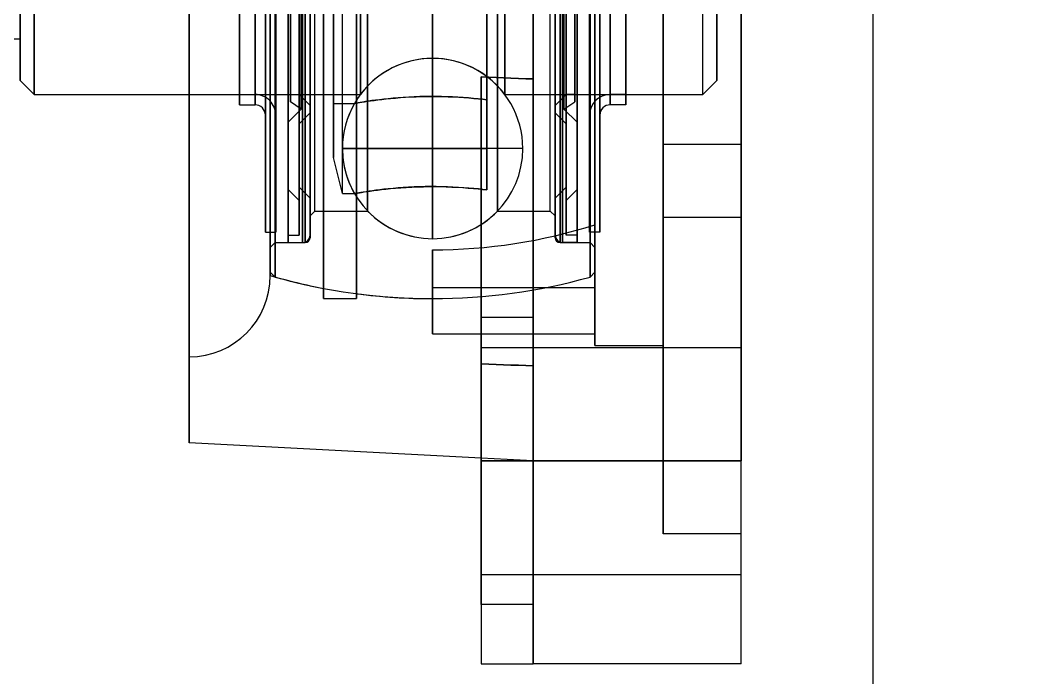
# Model space of a CAD drawing. Header units: millimetres. Extents: x 150937 to 394412, y 327166 to 584759.
# Drawn here: x 196709.7 to 196772, y 390123.7 to 390164.2 of the extents above; entities that cross this region are included whole.
import ezdxf

# ---------------------------------------------------------------- set-up
doc = ezdxf.new("R2010")
doc.units = ezdxf.units.MM
doc.layers.add('MAIN-1', color=7, linetype='Continuous')

# ---------------------------------------------------------------- blocks, each defined once
blk = doc.blocks.new('C-1 UP RIGHT')
for p, q in [((120.122, 0), (120.122, -321.6)), ((-14.998, -172), (67.602, -172)), ((30.002, -172), (67.602, -172))]:
    blk.add_line(p, q)
at = {"layer": 'MAIN-1'}
for p, q in [((99.202, -198), (99.202, -106)), ((99.202, -106), (99.202, -198)), ((112.002, -198), (112.002, -106)), ((112.002, -106), (112.002, -198)), ((78.002, -191.583), (78.002, -112.417)), ((78.002, -112.417), (78.002, -191.583)), ((83.002, -117.417), (83.002, -186.583)), ((83.002, -186.369), (83.002, -117.631)), ((85.452, -184.25), (85.452, -119.75)), ((85.452, -119.75), (85.452, -184.25)), ((85.452, -119.907), (85.452, -184.094)), ((85.452, -184.094), (85.452, -119.907)), ((93.002, -119.695), (93.002, -184.305)), ((93.002, -184.305), (93.002, -119.695)), ((100.552, -184.25), (100.552, -119.75)), ((100.552, -184.094), (100.552, -119.907)), ((100.552, -119.907), (100.552, -184.094)), ((103.002, -120.557), (103.002, -183.443)), ((103.002, -183.443), (103.002, -120.557)), ((107.202, -125.5), (107.202, -178.5)), ((107.202, -178.5), (107.202, -125.5)), ((112.002, -125.5), (112.002, -178.5)), ((112.002, -178.5), (112.002, -125.5)), ((82.702, -176.696), (82.702, -127.304)), ((83.34, -127.304), (83.34, -176.696)), ((83.34, -176.696), (83.34, -127.304)), ((102.664, -176.696), (102.664, -127.304)), ((102.664, -127.304), (102.664, -176.696)), ((103.302, -127.304), (103.302, -176.696)), ((93.002, -173.195), (93.002, -130.805)), ((93.002, -130.805), (93.002, -173.195)), ((67.602, -152), (67.602, -174.562)), ((67.602, -174.562), (67.602, -152)), ((68.46, -152), (68.46, -175.42)), ((68.46, -175.42), (68.46, -152)), ((78.002, -152), (78.002, -196.889)), ((78.002, -196.889), (78.002, -152)), ((81.102, -152), (81.102, -176.058)), ((81.102, -176.058), (81.102, -152)), ((81.102, -175.42), (81.102, -152)), ((82.064, -152), (82.064, -175.42)), ((82.064, -152), (82.064, -176.058)), ((82.064, -176.058), (82.064, -152)), ((82.064, -175.42), (82.064, -152)), ((82.702, -152), (82.702, -183.899)), ((82.702, -183.899), (82.702, -152)), ((82.702, -152), (82.702, -176.696)), ((83.002, -152), (83.002, -186.369)), ((83.002, -186.369), (83.002, -152)), ((83.002, -184.85), (83.002, -152)), ((83.302, -186.669), (83.302, -152)), ((83.302, -152), (83.302, -186.669)), ((83.302, -184.55), (83.302, -152)), ((83.34, -152), (83.34, -183.899)), ((83.34, -183.899), (83.34, -152)), ((84.105, -152), (84.105, -184.55)), ((84.105, -184.55), (84.105, -152)), ((84.105, -181.272), (84.105, -152)), ((84.105, -184.094), (84.105, -152)), ((84.105, -177.131), (84.105, -152)), ((84.239, -152), (84.239, -175.877)), ((84.239, -175.877), (84.239, -152)), ((84.239, -175.42), (84.239, -152)), ((84.778, -177.224), (84.778, -152)), ((84.778, -181.946), (84.778, -152)), ((84.778, -152), (84.778, -184.094)), ((84.778, -184.094), (84.778, -152)), ((84.778, -152), (84.778, -175.42)), ((84.778, -175.42), (84.778, -152)), ((84.778, -152), (84.778, -181.137)), ((84.778, -181.137), (84.778, -152)), ((84.913, -176.322), (84.913, -152)), ((84.996, -152), (84.996, -184.55)), ((84.996, -184.55), (84.996, -152)), ((85.152, -184.55), (85.152, -152)), ((85.152, -152), (85.152, -184.55)), ((85.452, -182.9), (85.452, -152)), ((85.452, -176.55), (85.452, -152)), ((85.452, -176.094), (85.452, -152)), ((85.452, -181.811), (85.452, -152)), ((85.752, -182.6), (85.752, -152)), ((86.282, -188), (86.282, -152)), ((86.892, -179.306), (86.892, -152)), ((86.892, -175.972), (86.892, -152)), ((87.447, -181.528), (87.447, -152)), ((88.322, -188), (88.322, -152)), ((88.556, -152), (88.556, -175.42)), ((88.556, -175.42), (88.556, -152)), ((88.998, -152), (88.998, -182.6)), ((88.998, -182.6), (88.998, -152)), ((97.006, -182.6), (97.006, -152)), ((97.006, -152), (97.006, -182.6)), ((97.448, -175.42), (97.448, -152)), ((97.448, -152), (97.448, -175.42)), ((99.202, -152), (99.202, -174.464)), ((99.202, -174.464), (99.202, -152)), ((100.252, -182.6), (100.252, -152)), ((100.552, -182.9), (100.552, -152)), ((100.552, -152), (100.552, -184.25)), ((100.552, -152), (100.552, -181.811)), ((100.552, -152), (100.552, -176.094)), ((100.552, -152), (100.552, -176.55)), ((100.552, -176.55), (100.552, -152)), ((100.852, -184.55), (100.852, -152)), ((100.852, -152), (100.852, -184.55)), ((101.009, -184.55), (101.009, -152)), ((101.009, -152), (101.009, -184.55)), ((101.091, -152), (101.091, -176.322)), ((101.226, -152), (101.226, -181.137)), ((101.226, -181.137), (101.226, -152)), ((101.226, -152), (101.226, -175.42)), ((101.226, -152), (101.226, -184.094)), ((101.226, -184.094), (101.226, -152)), ((101.226, -152), (101.226, -181.946)), ((101.226, -152), (101.226, -177.224)), ((101.765, -152), (101.765, -175.42)), ((101.765, -152), (101.765, -175.877)), ((101.765, -175.877), (101.765, -152)), ((101.9, -152), (101.9, -184.55)), ((101.9, -184.55), (101.9, -152)), ((101.9, -152), (101.9, -177.131)), ((101.9, -152), (101.9, -184.094)), ((101.9, -152), (101.9, -181.272)), ((101.9, -181.272), (101.9, -152)), ((102.664, -152), (102.664, -183.899)), ((102.664, -183.899), (102.664, -152)), ((102.702, -186.669), (102.702, -152)), ((102.702, -152), (102.702, -186.669)), ((102.702, -184.55), (102.702, -152)), ((103.002, -152), (103.002, -190.88)), ((103.002, -190.88), (103.002, -152)), ((103.002, -152), (103.002, -186.369)), ((103.002, -186.369), (103.002, -152)), ((103.002, -184.85), (103.002, -152)), ((103.302, -152), (103.302, -183.899)), ((103.302, -183.899), (103.302, -152)), ((103.302, -176.696), (103.302, -152)), ((103.94, -175.42), (103.94, -152)), ((103.94, -152), (103.94, -175.42)), ((103.94, -152), (103.94, -176.058)), ((103.94, -176.058), (103.94, -152)), ((104.902, -152), (104.902, -175.42)), ((104.902, -152), (104.902, -176.058)), ((104.902, -176.058), (104.902, -152)), ((107.202, -190.88), (107.202, -152)), ((109.644, -175.42), (109.644, -152)), ((110.502, -152), (110.502, -174.562)), ((110.502, -174.562), (110.502, -152)), ((86.892, -152.811), (86.892, -179.306)), ((86.282, -154.392), (86.282, -187.367)), ((86.282, -154.392), (86.282, -188)), ((86.282, -187.367), (86.282, -154.392)), ((88.322, -154.392), (88.322, -187.695)), ((88.322, -154.392), (88.322, -188)), ((88.322, -187.695), (88.322, -154.392)), ((96.335, -175.748), (96.335, -155.276)), ((96.335, -155.276), (96.335, -175.748)), ((96.335, -155.638), (96.335, -181.303)), ((96.335, -181.303), (96.335, -155.638)), ((96.002, -174.341), (96.002, -192.019)), ((96.002, -189.161), (96.002, -174.341)), ((96.458, -174.358), (96.002, -174.341)), ((96.002, -192.019), (96.002, -174.341)), ((96.002, -174.341), (96.458, -174.358)), ((96.002, -174.341), (96.002, -189.161)), ((96.915, -174.376), (96.458, -174.358)), ((96.458, -174.358), (96.915, -174.376)), ((97.372, -174.394), (96.915, -174.376)), ((96.915, -174.376), (97.372, -174.394)), ((97.829, -174.411), (97.372, -174.394)), ((97.372, -174.394), (97.829, -174.411)), ((98.286, -174.429), (97.829, -174.411)), ((97.829, -174.411), (98.286, -174.429)), ((98.744, -174.446), (98.286, -174.429)), ((98.286, -174.429), (98.744, -174.446)), ((99.202, -174.464), (98.744, -174.446)), ((98.744, -174.446), (99.202, -174.464)), ((68.46, -175.42), (67.602, -174.562)), ((99.202, -189.161), (99.202, -174.464)), ((99.202, -174.464), (99.202, -189.161)), ((109.644, -175.42), (110.502, -174.562)), ((68.46, -175.42), (78.002, -175.42)), ((78.002, -175.42), (88.556, -175.42)), ((81.102, -175.42), (82.064, -175.42)), ((84.239, -175.42), (84.778, -175.42)), ((85.452, -176.094), (84.778, -175.42)), ((89.875, -175.723), (90.138, -175.693)), ((90.27, -175.679), (89.991, -175.709)), ((90.138, -175.693), (90.418, -175.665)), ((90.565, -175.651), (90.27, -175.679)), ((90.418, -175.665), (90.713, -175.638)), ((90.875, -175.624), (90.565, -175.651)), ((90.713, -175.638), (91.021, -175.613)), ((91.197, -175.601), (90.875, -175.624)), ((91.021, -175.613), (91.338, -175.592)), ((91.528, -175.581), (91.197, -175.601)), ((91.338, -175.592), (91.663, -175.573)), ((91.865, -175.564), (91.528, -175.581)), ((91.663, -175.573), (91.992, -175.559)), ((92.205, -175.552), (91.865, -175.564)), ((91.992, -175.559), (92.323, -175.549)), ((92.544, -175.544), (92.205, -175.552)), ((92.323, -175.549), (92.652, -175.542)), ((92.879, -175.54), (92.544, -175.544)), ((92.652, -175.542), (92.976, -175.54)), ((93.21, -175.541), (92.879, -175.54)), ((92.976, -175.54), (93.299, -175.542)), ((93.546, -175.545), (93.21, -175.541)), ((93.299, -175.542), (93.628, -175.547)), ((93.886, -175.555), (93.546, -175.545)), ((93.628, -175.547), (93.959, -175.557)), ((94.225, -175.568), (93.886, -175.555)), ((93.959, -175.557), (94.288, -175.571)), ((94.561, -175.585), (94.225, -175.568)), ((94.288, -175.571), (94.614, -175.588)), ((94.889, -175.606), (94.561, -175.585)), ((94.614, -175.588), (94.933, -175.61)), ((95.209, -175.631), (94.889, -175.606)), ((94.933, -175.61), (95.242, -175.634)), ((95.515, -175.658), (95.209, -175.631)), ((95.242, -175.634), (95.539, -175.66)), ((95.807, -175.687), (95.515, -175.658)), ((95.539, -175.66), (95.822, -175.689)), ((96.081, -175.717), (95.807, -175.687)), ((95.822, -175.689), (96.088, -175.718)), ((97.448, -175.42), (109.644, -175.42)), ((100.552, -176.094), (101.226, -175.42)), ((101.765, -175.42), (101.226, -175.42)), ((104.902, -175.42), (103.94, -175.42)), ((81.102, -176.058), (82.064, -176.058)), ((84.913, -176.322), (84.239, -175.877)), ((86.892, -175.972), (88.191, -175.972)), ((88.207, -175.97), (88.191, -175.972)), ((88.191, -175.972), (88.203, -175.97)), ((88.191, -175.972), (88.191, -175.972)), ((88.191, -175.972), (88.191, -175.972)), ((88.191, -175.972), (88.191, -175.972)), ((88.191, -175.972), (88.191, -175.972)), ((88.191, -175.972), (88.191, -175.972)), ((88.191, -175.972), (88.191, -175.972)), ((88.203, -175.97), (88.241, -175.964)), ((88.249, -175.962), (88.207, -175.97)), ((88.241, -175.964), (88.303, -175.953)), ((88.319, -175.95), (88.249, -175.962)), ((88.303, -175.953), (88.392, -175.937)), ((88.415, -175.933), (88.319, -175.95)), ((88.392, -175.937), (88.505, -175.918)), ((88.538, -175.912), (88.415, -175.933)), ((88.505, -175.918), (88.643, -175.895)), ((88.686, -175.888), (88.538, -175.912)), ((88.643, -175.895), (88.804, -175.869)), ((88.858, -175.861), (88.686, -175.888)), ((88.804, -175.869), (88.985, -175.841)), ((89.051, -175.832), (88.858, -175.861)), ((88.985, -175.841), (89.186, -175.812)), ((89.263, -175.801), (89.051, -175.832)), ((89.186, -175.812), (89.402, -175.782)), ((89.491, -175.77), (89.263, -175.801)), ((89.402, -175.782), (89.631, -175.752)), ((89.732, -175.74), (89.491, -175.77)), ((89.631, -175.752), (89.875, -175.723)), ((89.991, -175.709), (89.732, -175.74)), ((96.335, -175.748), (96.081, -175.717)), ((96.088, -175.718), (96.335, -175.748)), ((96.335, -175.748), (96.335, -178.75)), ((96.335, -178.75), (96.335, -175.748)), ((101.091, -176.322), (101.765, -175.877)), ((104.902, -176.058), (103.94, -176.058)), ((84.105, -177.131), (84.913, -176.322)), ((84.778, -177.224), (85.452, -176.55)), ((101.226, -177.224), (100.552, -176.55)), ((101.9, -177.131), (101.091, -176.322)), ((93.002, -178.75), (87.447, -178.75)), ((87.447, -178.75), (93.002, -178.75)), ((98.557, -178.75), (93.002, -178.75)), ((96.335, -178.75), (93.002, -178.75)), ((93.002, -178.75), (96.335, -178.75)), ((96.335, -181.303), (96.335, -178.75)), ((96.335, -178.75), (96.335, -181.303)), ((112.002, -178.5), (107.202, -178.5)), ((107.202, -178.5), (107.202, -183)), ((112.002, -178.5), (107.202, -178.5)), ((107.202, -183), (107.202, -178.5)), ((112.002, -183), (112.002, -178.5)), ((112.002, -183), (112.002, -178.5)), ((87.447, -181.528), (86.892, -179.306)), ((84.778, -181.946), (84.105, -181.272)), ((85.452, -181.811), (84.778, -181.137)), ((89.745, -181.293), (89.511, -181.323)), ((89.607, -181.31), (89.854, -181.28)), ((89.998, -181.264), (89.745, -181.293)), ((89.854, -181.28), (90.124, -181.25)), ((90.271, -181.234), (89.998, -181.264)), ((90.124, -181.25), (90.415, -181.22)), ((90.563, -181.206), (90.271, -181.234)), ((90.415, -181.22), (90.723, -181.192)), ((90.87, -181.18), (90.563, -181.206)), ((90.723, -181.192), (91.047, -181.166)), ((91.191, -181.156), (90.87, -181.18)), ((91.047, -181.166), (91.383, -181.144)), ((91.522, -181.136), (91.191, -181.156)), ((91.383, -181.144), (91.729, -181.125)), ((91.861, -181.119), (91.522, -181.136)), ((91.729, -181.125), (92.08, -181.111)), ((92.204, -181.107), (91.861, -181.119)), ((92.08, -181.111), (92.433, -181.101)), ((92.547, -181.099), (92.204, -181.107)), ((92.433, -181.101), (92.784, -181.096)), ((92.887, -181.095), (92.547, -181.099)), ((92.784, -181.096), (93.13, -181.095)), ((93.224, -181.096), (92.887, -181.095)), ((93.13, -181.095), (93.48, -181.099)), ((93.565, -181.101), (93.224, -181.096)), ((93.48, -181.099), (93.832, -181.108)), ((93.909, -181.11), (93.565, -181.101)), ((93.832, -181.108), (94.184, -181.121)), ((94.251, -181.124), (93.909, -181.11)), ((94.184, -181.121), (94.532, -181.139)), ((94.587, -181.142), (94.251, -181.124)), ((94.532, -181.139), (94.871, -181.16)), ((94.916, -181.163), (94.587, -181.142)), ((94.871, -181.16), (95.198, -181.185)), ((95.232, -181.188), (94.916, -181.163)), ((95.198, -181.185), (95.511, -181.213)), ((95.535, -181.215), (95.232, -181.188)), ((95.511, -181.213), (95.806, -181.242)), ((95.821, -181.243), (95.535, -181.215)), ((95.806, -181.242), (96.082, -181.272)), ((96.089, -181.273), (95.821, -181.243)), ((96.082, -181.272), (96.335, -181.303)), ((96.335, -181.303), (96.089, -181.273)), ((100.552, -181.811), (101.226, -181.137)), ((101.226, -181.946), (101.9, -181.272)), ((87.447, -181.528), (88.191, -181.528)), ((88.191, -181.527), (88.205, -181.525)), ((88.2, -181.526), (88.191, -181.527)), ((88.23, -181.52), (88.2, -181.526)), ((88.205, -181.525), (88.24, -181.519)), ((88.284, -181.511), (88.23, -181.52)), ((88.24, -181.519), (88.299, -181.508)), ((88.361, -181.497), (88.284, -181.511)), ((88.299, -181.508), (88.382, -181.494)), ((88.462, -181.48), (88.361, -181.497)), ((88.382, -181.494), (88.491, -181.475)), ((88.586, -181.46), (88.462, -181.48)), ((88.491, -181.475), (88.624, -181.453)), ((88.732, -181.436), (88.586, -181.46)), ((88.624, -181.453), (88.781, -181.428)), ((88.899, -181.41), (88.732, -181.436)), ((88.781, -181.428), (88.959, -181.4)), ((89.086, -181.382), (88.899, -181.41)), ((88.959, -181.4), (89.158, -181.371)), ((89.291, -181.352), (89.086, -181.382)), ((89.158, -181.371), (89.375, -181.341)), ((89.511, -181.323), (89.291, -181.352)), ((89.375, -181.341), (89.607, -181.31)), ((85.452, -182.9), (85.752, -182.6)), ((85.752, -182.6), (88.998, -182.6)), ((97.006, -182.6), (100.252, -182.6)), ((100.552, -182.9), (100.252, -182.6)), ((112.002, -183), (107.202, -183)), ((107.202, -183), (107.202, -198)), ((112.002, -183), (107.202, -183)), ((107.202, -198), (107.202, -183)), ((112.002, -183), (112.002, -198)), ((112.002, -198), (112.002, -183)), ((103.002, -183.443), (103.002, -187.339)), ((103.002, -187.339), (103.002, -183.443)), ((82.702, -183.899), (83.34, -183.899)), ((84.105, -184.094), (84.778, -184.094)), ((101.9, -184.094), (101.226, -184.094)), ((103.302, -183.899), (102.664, -183.899)), ((83.002, -184.85), (83.302, -184.55)), ((83.302, -184.55), (85.152, -184.55)), ((84.105, -184.55), (84.996, -184.55)), ((93.002, -184.995), (93.002, -188)), ((93.002, -188), (93.002, -184.995)), ((93.002, -187.339), (93.002, -184.995)), ((93.002, -184.995), (93.002, -187.339)), ((100.852, -184.55), (102.702, -184.55)), ((101.9, -184.55), (101.009, -184.55)), ((103.002, -184.85), (102.702, -184.55)), ((83.002, -186.583), (83.002, -186.369)), ((83.302, -186.669), (83.002, -186.369)), ((102.702, -186.669), (103.002, -186.369)), ((103.002, -187.339), (93.002, -187.339)), ((93.002, -187.339), (93.002, -190.16)), ((93.002, -190.16), (93.002, -187.339)), ((103.002, -187.339), (93.002, -187.339)), ((103.002, -190.16), (103.002, -187.339)), ((86.282, -188), (88.322, -188)), ((96.002, -189.161), (96.002, -210.5)), ((99.202, -189.161), (96.002, -189.161)), ((99.202, -189.161), (96.002, -189.161)), ((96.002, -189.161), (96.002, -210.5)), ((99.202, -198), (99.202, -189.161)), ((99.202, -189.161), (99.202, -198)), ((93.002, -190.16), (103.002, -190.16)), ((96.002, -191), (96.002, -198)), ((96.002, -191), (96.002, -198)), ((96.002, -191), (112.002, -191)), ((96.002, -191), (112.002, -191)), ((103.002, -190.88), (107.202, -190.88)), ((112.002, -198), (112.002, -191)), ((112.002, -198), (112.002, -191)), ((96.002, -192.019), (96.458, -192.036)), ((96.002, -192.019), (96.002, -206.839)), ((96.458, -192.036), (96.002, -192.019)), ((96.002, -206.839), (96.002, -192.019)), ((96.458, -192.036), (96.915, -192.054)), ((96.915, -192.054), (96.458, -192.036)), ((96.915, -192.054), (97.372, -192.071)), ((97.372, -192.071), (96.915, -192.054)), ((97.372, -192.071), (97.829, -192.089)), ((97.829, -192.089), (97.372, -192.071)), ((97.829, -192.089), (98.286, -192.107)), ((98.286, -192.107), (97.829, -192.089)), ((98.286, -192.107), (98.744, -192.124)), ((98.744, -192.124), (98.286, -192.107)), ((98.744, -192.124), (99.202, -192.142)), ((99.202, -192.142), (98.744, -192.124)), ((99.202, -192.142), (99.202, -206.839)), ((99.202, -192.142), (99.202, -198)), ((99.202, -206.839), (99.202, -192.142)), ((96.002, -197.832), (78.002, -196.889)), ((99.202, -198), (96.002, -197.832)), ((96.002, -198), (112.002, -198)), ((112.002, -198), (96.002, -198)), ((96.002, -198), (112.002, -198)), ((112.002, -198), (96.002, -198)), ((96.002, -198), (96.002, -205)), ((96.002, -198), (96.002, -205)), ((99.202, -210.5), (99.202, -198)), ((99.202, -198), (99.202, -210.5)), ((112.002, -198), (99.202, -198)), ((112.002, -198), (99.202, -198)), ((112.002, -198), (107.202, -198)), ((107.202, -198), (107.202, -202.5)), ((112.002, -198), (107.202, -198)), ((107.202, -202.5), (107.202, -198)), ((112.002, -210.5), (112.002, -198)), ((112.002, -210.5), (112.002, -198)), ((112.002, -202.5), (112.002, -198)), ((112.002, -202.5), (112.002, -198)), ((112.002, -205), (112.002, -198)), ((112.002, -205), (112.002, -198)), ((112.002, -202.5), (107.202, -202.5)), ((112.002, -202.5), (107.202, -202.5)), ((107.202, -202.5), (107.202, -202.5)), ((112.002, -202.5), (112.002, -202.5)), ((96.002, -205), (112.002, -205)), ((96.002, -205), (112.002, -205)), ((99.202, -206.839), (96.002, -206.839)), ((96.002, -206.839), (96.002, -210.5)), ((99.202, -206.839), (96.002, -206.839)), ((99.202, -206.839), (99.202, -210.5)), ((99.202, -210.5), (99.202, -206.839)), ((96.002, -210.5), (99.202, -210.5)), ((96.002, -210.5), (99.202, -210.5)), ((112.002, -210.5), (99.202, -210.5)), ((99.202, -210.5), (99.202, -210.5)), ((112.002, -210.5), (99.202, -210.5)), ((112.002, -210.5), (112.002, -210.5))]:
    blk.add_line(p, q, dxfattribs=at)
for centre, radius, start, end in [((93.002, -178.75), 5.555, 359.99998, 180), ((93.002, -178.75), 5.555, 90.00002, 143.16878), ((93.002, -178.75), 5.555, 36.83125, 90.00002), ((82.064, -176.696), 1.276, 359.99998, 90.00002), ((103.94, -176.696), 1.276, 90.00002, 180), ((82.064, -176.696), 0.638, 359.99998, 90.00002), ((93.002, -178.75), 5.555, 149.99999, 180), ((103.94, -176.696), 0.638, 90.00002, 180), ((93.002, -178.75), 5.555, 180, 359.99998), ((93.002, -178.75), 5.555, 180, 210.00001), ((93.002, -178.75), 5.555, 223.87356, 269.99998), ((93.002, -178.75), 5.555, 269.99998, 316.12641), ((93.002, -152), 32.995, 269.99998, 287.64273), ((93.002, -152), 32.995, 269.99998, 287.64273), ((84.996, -184.094), 0.456, 269.99998, 359.99998), ((85.152, -184.25), 0.3, 269.99998, 359.99998), ((101.009, -184.094), 0.456, 180, 269.99998), ((100.852, -184.25), 0.3, 180, 269.99998), ((78.002, -186.583), 5, 269.99998, 359.99998), ((93.002, -152), 36, 253.87237, 259.24167), ((93.002, -152), 36, 254.36878, 269.99998), ((93.002, -152), 36, 269.99998, 285.63119), ((93.002, -152), 36, 262.53039, 269.99998)]:
    blk.add_arc(centre, radius, start, end, dxfattribs=at)
blk = doc.blocks.new('arrow_C')
blk.add_circle((0, 0), 394.36)

msp = doc.modelspace()

# ---------------------------------------------------------------- block references
for name, p in [('arrow_C', (196759.115, 390235.079)), ('C-1 UP RIGHT', (196642.115, 390335.079))]:
    msp.add_blockref(name, p)

doc.saveas('drawing.dxf')
